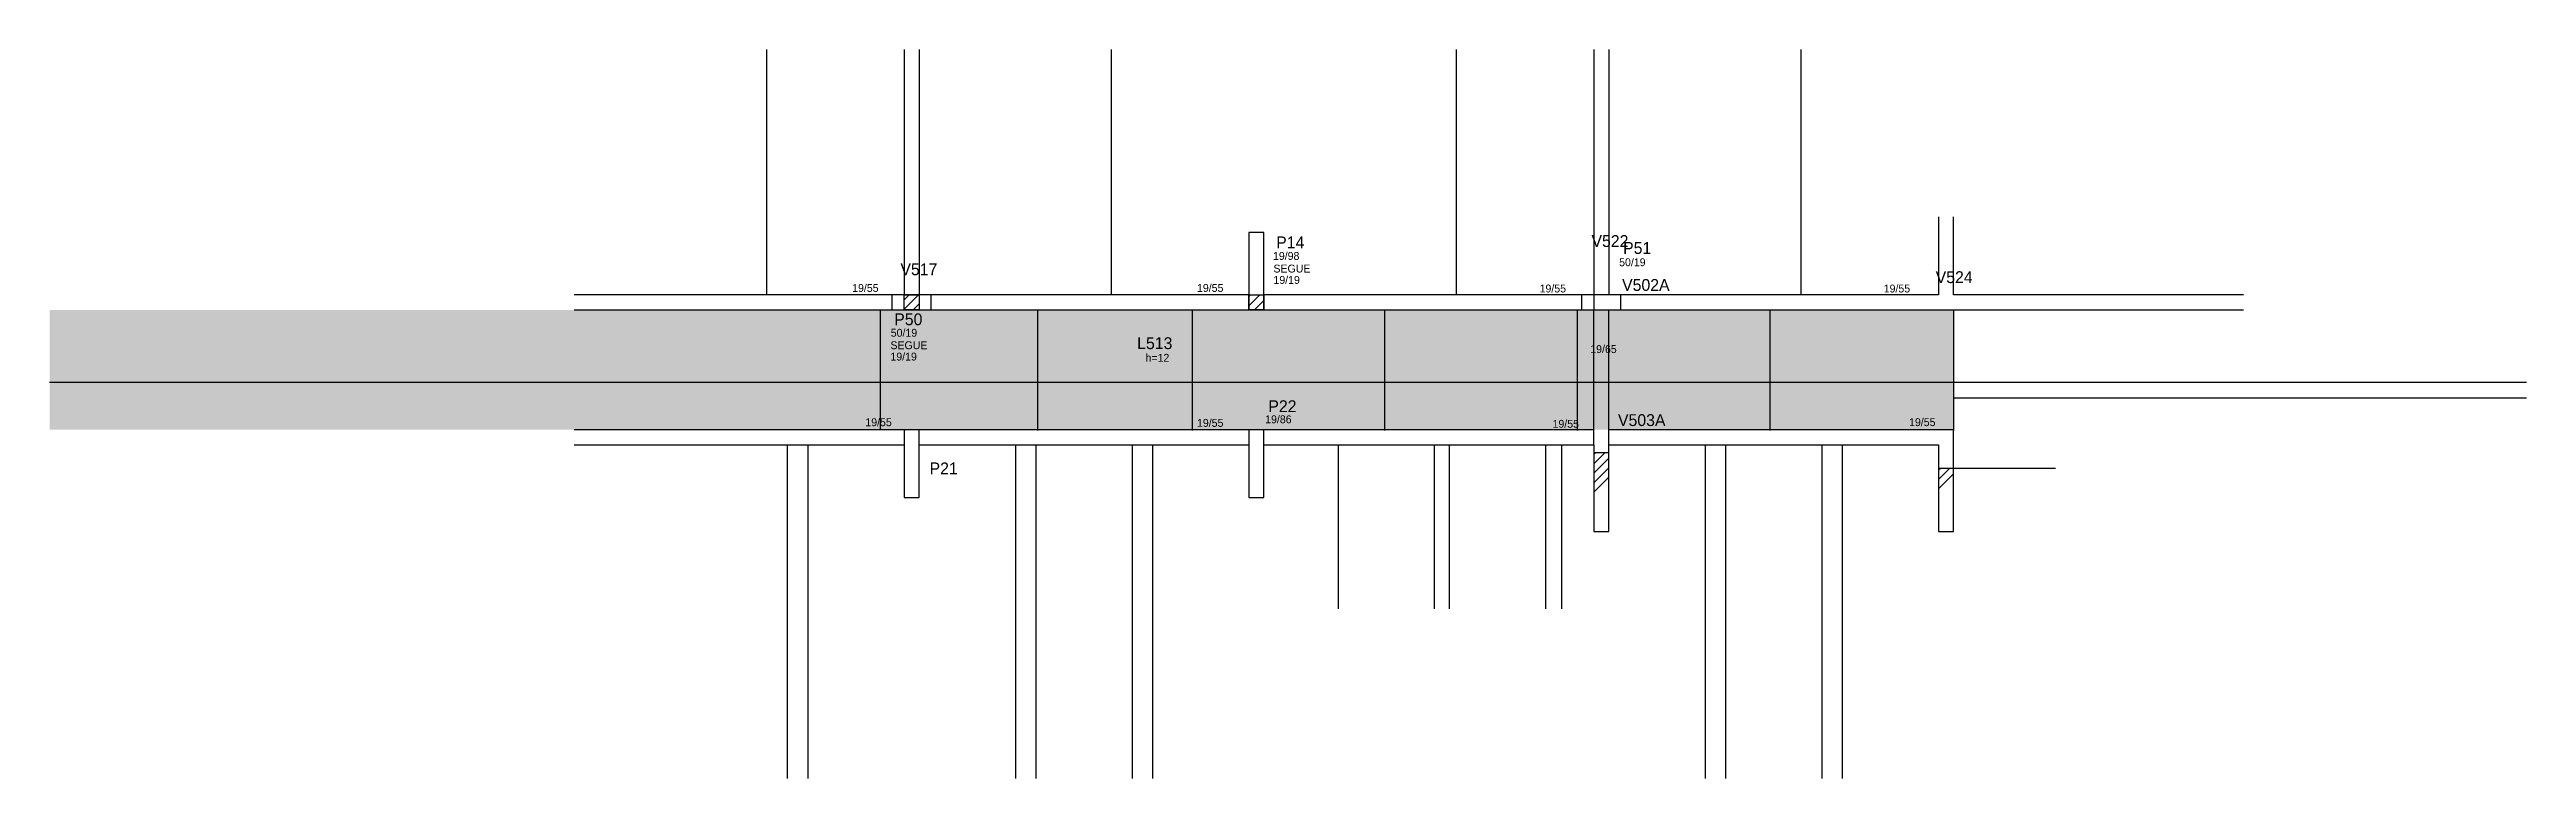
# Model space of a CAD drawing. Header units: metres. Extents: x 3824 to 6963, y 2574 to 3498.
import ezdxf

# ---------------------------------------------------------------- set-up
doc = ezdxf.new("R2010")
doc.units = ezdxf.units.M
for name, color, linetype in [('3', 7, 'Continuous'), ('4', 7, 'Continuous'), ('7', 7, 'Continuous'), ('Painéis', 7, 'Continuous'), ('REAPROVEITAMENTO', 7, 'Continuous')]:
    doc.layers.add(name, color=color, linetype=linetype)

msp = doc.modelspace()

# ---------------------------------------------------------------- hatches: boundary and pattern name
at = {"layer": 'REAPROVEITAMENTO'}
h = msp.add_hatch(color=7, dxfattribs=at)
h.dxf.hatch_style = 1
h.paths.add_polyline_path([(3823.7, 3167.9), (3823.7, 3015.9), (3823.7, 3015.9), (6236.7, 3015.9), (6236.7, 3015.9), (6236.7, 3167.9), (6236.7, 3167.9), (3823.7, 3167.9)])

# ---------------------------------------------------------------- linework, layer by layer
at = {"layer": '3', "color": 7, "lineweight": 25}
for p, q in [((4906.7, 3497.9), (4906.7, 3186.9)), ((4925.7, 3497.9), (4925.7, 3186.9)), ((5780.7, 3497.9), (5780.7, 3186.9)), ((5799.7, 3497.9), (5799.7, 3186.9)), ((4906.7, 3168.7), (4925, 3186.9)), ((4906.7, 3180.7), (4913, 3186.9)), ((4918, 3167.9), (4925.7, 3175.6)), ((5343.7, 3172.9), (5357.7, 3186.9)), ((5343.7, 3184.9), (5345.7, 3186.9)), ((5350.8, 3167.9), (5362.7, 3179.9)), ((5780.7, 3186.9), (5780.7, 3167.9)), ((5780.7, 2996.9), (5780.7, 3167.9)), ((5799.7, 2986.9), (5799.7, 3167.9)), ((5578.7, 2788.9), (5578.7, 2996.9)), ((5597.7, 2788.9), (5597.7, 2996.9)), ((5780.7, 2972.8), (5794.8, 2986.9)), ((5780.7, 2984.8), (5782.8, 2986.9)), ((5780.7, 2960.8), (5799.7, 2979.8)), ((5780.7, 2948.8), (5799.7, 2967.8)), ((5780.7, 2936.8), (5799.7, 2955.8)), ((6217.7, 2953), (6231.6, 2966.9)), ((6217.7, 2965), (6219.6, 2966.9)), ((6217.7, 2941), (6236.7, 2960))]:
    msp.add_line(p, q, dxfattribs=at)
for points in [[(6217.7, 3285.9), (6217.7, 3186.9)], [(6236.7, 3186.9), (6236.7, 3285.9)], [(4891.2, 3186.9), (4488.7, 3186.9)], [(5343.7, 3186.9), (4941.2, 3186.9)], [(5765.2, 3186.9), (5362.7, 3186.9)], [(6217.7, 3186.9), (5815.2, 3186.9)], [(6604.2, 3186.9), (6236.7, 3186.9)], [(4488.7, 3167.9), (4891.2, 3167.9)], [(4941.2, 3167.9), (5343.7, 3167.9)], [(5362.7, 3167.9), (5765.2, 3167.9)], [(5815.2, 3167.9), (6227.2, 3167.9)], [(6227.2, 3167.9), (6604.2, 3167.9)], [(4906.7, 3015.9), (4488.7, 3015.9)], [(5343.7, 3015.9), (4925.7, 3015.9)], [(5780.7, 3015.9), (5362.7, 3015.9)], [(6236.7, 3015.9), (5799.7, 3015.9)], [(6236.7, 2966.9), (6236.7, 3015.9)], [(4488.7, 2996.9), (4906.7, 2996.9)], [(4925.7, 2996.9), (5343.7, 2996.9)], [(5362.7, 2996.9), (5780.7, 2996.9)], [(5780.7, 2996.9), (5780.7, 2986.9)], [(5799.7, 2996.9), (6217.7, 2996.9)], [(5799.7, 2986.9), (5799.7, 2996.9)], [(6217.7, 2996.9), (6217.7, 2966.9)], [(6365.7, 2966.9), (6236.7, 2966.9)]]:
    msp.add_lwpolyline(points, dxfattribs=at)
at = {"layer": '7', "color": 7, "lineweight": 25}
for points in [[(5343.7, 3167.9), (5362.7, 3167.9), (5362.7, 3265.9), (5343.7, 3265.9), (5343.7, 3167.9)], [(4891.2, 3167.9), (4941.2, 3167.9), (4941.2, 3186.9), (4891.2, 3186.9), (4891.2, 3167.9)], [(4906.7, 3186.9), (4925.7, 3186.9), (4925.7, 3167.9), (4906.7, 3167.9), (4906.7, 3186.9)], [(5343.7, 3186.9), (5362.7, 3186.9), (5362.7, 3167.9), (5343.7, 3167.9), (5343.7, 3186.9)], [(5765.2, 3167.9), (5815.2, 3167.9), (5815.2, 3186.9), (5765.2, 3186.9), (5765.2, 3167.9)], [(4906.7, 2929.9), (4925.7, 2929.9), (4925.7, 3015.9), (4906.7, 3015.9), (4906.7, 2929.9)], [(5343.7, 2929.9), (5362.7, 2929.9), (5362.7, 3015.9), (5343.7, 3015.9), (5343.7, 2929.9)], [(5780.7, 2886.9), (5799.7, 2886.9), (5799.7, 2986.9), (5780.7, 2986.9), (5780.7, 2886.9)], [(6217.7, 2886.9), (6236.7, 2886.9), (6236.7, 2966.9), (6217.7, 2966.9), (6217.7, 2886.9)]]:
    msp.add_lwpolyline(points, dxfattribs=at)
at = {"layer": 'Painéis', "color": 7, "lineweight": 25}
for p, q in [((4732.7, 3186.9), (4732.7, 3497.9)), ((5169.7, 3186.9), (5169.7, 3497.9)), ((5606.7, 3186.9), (5606.7, 3497.9)), ((6043.7, 3186.9), (6043.7, 3497.9)), ((4876.2, 3167.9), (4876.2, 3015.9)), ((5075.7, 3167.9), (5075.7, 3015)), ((5271.7, 3167.9), (5271.7, 3015)), ((5515.7, 3167.9), (5515.7, 3015)), ((5759.7, 3167.9), (5759.7, 3015)), ((6003.7, 3167.9), (6003.7, 3015)), ((6236.7, 3167.9), (6236.7, 3015)), ((3823.7, 3076.4), (6962.7, 3076.4)), ((6236.7, 3056.4), (6962.7, 3056.4)), ((4758.7, 2996.9), (4758.7, 2573.9)), ((4784.7, 2996.9), (4784.7, 2573.9)), ((5047.7, 2996.9), (5047.7, 2573.9)), ((5073.7, 2996.9), (5073.7, 2573.9)), ((5195.7, 2996.9), (5195.7, 2573.9)), ((5221.7, 2996.9), (5221.7, 2573.9)), ((5456.7, 2996.9), (5456.7, 2788.9)), ((5719.7, 2996.9), (5719.7, 2788.9)), ((5739.7, 2996.9), (5739.7, 2788.9)), ((5921.7, 2996.9), (5921.7, 2573.9)), ((5947.7, 2996.9), (5947.7, 2573.9)), ((6069.7, 2996.9), (6069.7, 2573.9)), ((6095.7, 2996.9), (6095.7, 2573.9))]:
    msp.add_line(p, q, dxfattribs=at)

# ---------------------------------------------------------------- texts
at = {"layer": '3', "color": 7, "lineweight": 25}
for s, p in [('19/98', (5374.2, 3231.3)), ('50/19', (5812.9, 3223.3)), ('SEGUE', (5374.8, 3215.3)), ('19/19', (5374.8, 3200.9)), ('19/55', (4840.9, 3190.7)), ('19/55', (5277.9, 3190.7)), ('19/55', (5712.1, 3190)), ('19/55', (6148.2, 3190)), ('50/19', (4889.8, 3133.9)), ('SEGUE', (4889.4, 3118.1)), ('19/19', (4889.4, 3103.7)), ('h=12', (5212.7, 3102.2)), ('19/65', (5776.3, 3113.2)), ('19/55', (4857.6, 3020.5)), ('19/55', (5277.9, 3019.7)), ('19/86', (5364.3, 3024.2)), ('19/55', (5728.5, 3018.5)), ('19/55', (6180.3, 3020.6))]:
    msp.add_text(s, height=10, dxfattribs=at).set_placement(p)
at = {"layer": '4', "color": 7, "lineweight": 25}
for s, p in [('P14', (5378.3, 3246)), ('V522', (5777.8, 3247.7)), ('P51', (5817.9, 3238.9)), ('V517', (4902, 3211.9)), ('V502A', (5816.6, 3192)), ('V524', (6214, 3201.9)), ('P50', (4894.2, 3148.5)), ('L513', (5202.1, 3118.2)), ('P22', (5368.3, 3038.3)), ('V503A', (5811.4, 3020.7)), ('P21', (4939, 2959.5))]:
    msp.add_text(s, height=15, dxfattribs=at).set_placement(p)

doc.saveas('drawing.dxf')
